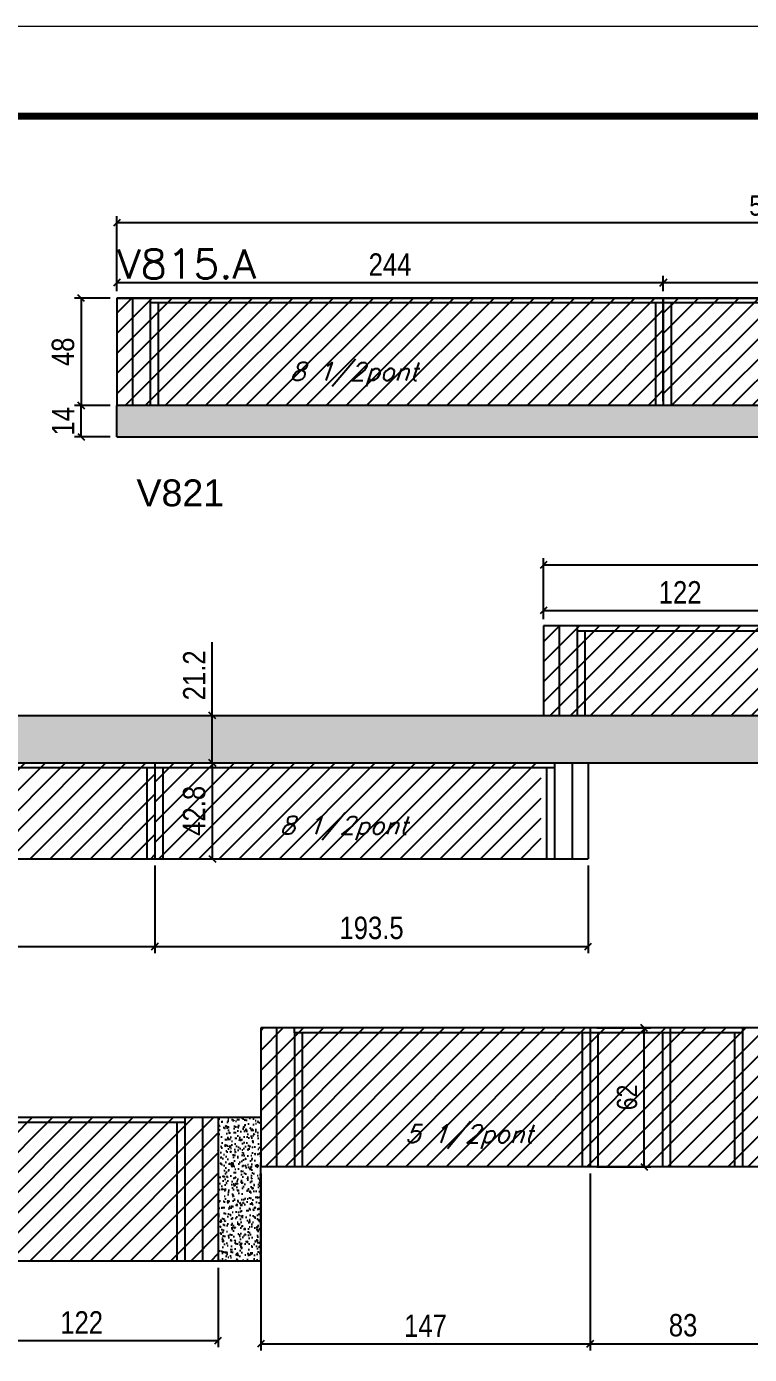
# Model space of a CAD drawing. Extents: x -20960 to -5926, y -2106 to 21915.
# Drawn here: x -10266 to -9943, y 15580 to 16173 of the extents above; entities that cross this region are included whole.
import ezdxf

# ---------------------------------------------------------------- set-up
doc = ezdxf.new("R2010")
doc.units = 0
doc.linetypes.add('DASHED', pattern=[0.75, 0.5, -0.25])
for name, color, linetype in [('5', 5, 'Continuous'), ('COTA', 241, 'Continuous'), ('Painéis', 200, 'Continuous'), ('Reaproveitamento', 251, 'Continuous'), ('SARR_2.2x7', 40, 'Continuous'), ('SARR_3.5x7', 81, 'Continuous'), ('texto', 7, 'Continuous')]:
    doc.layers.add(name, color=color, linetype=linetype)
for name, color, linetype, lineweight in [('Folhas', 255, 'Continuous', 9), ('SARRAFO DE PRESSAO', 251, 'DASHED', 9), ('Texto Seção', 7, 'Continuous', 15)]:
    doc.layers.add(name, color=color, linetype=linetype, lineweight=lineweight)
doc.styles.add('COTA TECNICA', font='techl___.ttf', dxfattribs={"height": 10})
doc.styles.add('COTA TECNICA-50', font='techl___.ttf', dxfattribs={"height": 9})
doc.styles.add('REGUA-120', font='ROMANS.shx', dxfattribs={"height": 15})
doc.styles.add('Romans', font='romans.shx')
doc.styles.get("Standard").update_dxf_attribs({"font": 'arial.ttf'})
doc.dimstyles.new('COTA PAINEL-50', dxfattribs={"dimtxt": 9, "dimasz": 3, "dimexe": 3, "dimexo": 3, "dimgap": 3, "dimtad": 1, "dimdec": 1, "dimzin": 12, "dimdsep": 46, "dimtxsty": 'COTA TECNICA-50', "dimblk1": 'OBLIQUE', "dimblk2": 'OBLIQUE', "dimsah": 1, "dimcen": 0.9, "dimclrd": 4, "dimclre": 4, "dimclrt": 240, "dimadec": 1, "dimazin": 3, "dimtfac": 1, "dimtdec": 1, "dimtmove": 0, "dimatfit": 3, "dimfxl": 1, "dimtolj": 1, "dimtzin": 12, "dimarcsym": 0})
doc.dimstyles.new('PAINEL', dxfattribs={"dimtxt": 10, "dimasz": 3, "dimexe": 3, "dimexo": 3, "dimgap": 3, "dimtad": 1, "dimdec": 1, "dimzin": 12, "dimdsep": 46, "dimtxsty": 'COTA TECNICA', "dimblk1": 'OBLIQUE', "dimblk2": 'OBLIQUE', "dimsah": 1, "dimcen": 0.9, "dimclrd": 4, "dimclre": 4, "dimclrt": 240, "dimadec": 1, "dimazin": 3, "dimtfac": 1, "dimtdec": 1, "dimtmove": 0, "dimatfit": 3, "dimfxl": 1, "dimtolj": 1, "dimtzin": 12, "dimarcsym": 0})

# ---------------------------------------------------------------- blocks, each defined once
blk = doc.blocks.new('9999999999')
at = {"layer": 'Folhas'}
blk.add_lwpolyline([(98138.98, 34190.21), (99623.98, 34190.21), (99623.98, 35240.21), (98138.98, 35240.21)], close=True, dxfattribs=at)
at = {"layer": 'Folhas', "color": 30, "const_width": 3}
blk.add_lwpolyline([(98213.98, 34230.21), (99583.98, 34230.21), (99583.98, 35200.21), (98213.98, 35200.21)], close=True, dxfattribs=at)
blk = doc.blocks.new('_Oblique')
at = {"color": 0, "linetype": 'ByBlock', "lineweight": -2}
blk.add_line((-0.5, -0.5), (0.5, 0.5), dxfattribs=at)
blk = doc.blocks.new('*D791')
at = {"layer": 'COTA', "color": 4, "linetype": 'ByBlock', "lineweight": -2, "transparency": 16777216}
for p, q in [((-10228.28, 16003.34), (-10244.15, 16003.34)), ((-10241.15, 15989.34), (-10241.15, 16003.34)), ((-10228.28, 15989.34), (-10244.15, 15989.34))]:
    blk.add_line(p, q, dxfattribs=at)
at = {"layer": 'Defpoints', "color": 0, "linetype": 'ByBlock', "transparency": 16777216}
for p in [(-10241.15, 16003.34), (-10225.28, 16003.34), (-10225.28, 15989.34)]:
    blk.add_point(p, dxfattribs=at)
at = {"layer": 'COTA', "color": 4, "linetype": 'ByBlock', "lineweight": -2, "transparency": 16777216, "xscale": 3, "yscale": 3, "zscale": 3}
for p, rotation in [((-10241.15, 16003.34), 90), ((-10241.15, 15989.34), 270)]:
    blk.add_blockref('_Oblique', p, dxfattribs=dict(at, rotation=rotation))
at = {"layer": 'COTA', "color": 240, "linetype": 'ByBlock', "transparency": 16777216, "insert": (-10249.23, 15996.34), "char_height": 10, "attachment_point": 5, "rotation": 90, "style": 'COTA TECNICA'}
blk.add_mtext('\\A1;14', dxfattribs=at)
blk = doc.blocks.new('*D824')
at = {"layer": 'COTA', "color": 4, "lineweight": -2, "ltscale": 25, "transparency": 16777216}
for p, q in [((-10228.28, 16051.34), (-10244.15, 16051.34)), ((-10241.15, 16051.34), (-10241.15, 16003.34)), ((-10228.28, 16003.34), (-10244.15, 16003.34))]:
    blk.add_line(p, q, dxfattribs=at)
at = {"layer": 'Defpoints', "color": 0, "ltscale": 25, "transparency": 16777216}
for p in [(-10225.28, 16051.34), (-10241.15, 16003.34), (-10225.28, 16003.34)]:
    blk.add_point(p, dxfattribs=at)
at = {"layer": 'COTA', "color": 4, "lineweight": -2, "ltscale": 25, "transparency": 16777216, "xscale": 3, "yscale": 3, "zscale": 3}
for p, rotation in [((-10241.15, 16051.34), 90), ((-10241.15, 16003.34), 270)]:
    blk.add_blockref('_Oblique', p, dxfattribs=dict(at, rotation=rotation))
at = {"layer": 'COTA', "color": 240, "ltscale": 25, "transparency": 16777216, "insert": (-10249.25, 16027.34), "char_height": 10, "attachment_point": 5, "rotation": 90, "style": 'COTA TECNICA'}
blk.add_mtext('\\A1;48', dxfattribs=at)
blk = doc.blocks.new('*D825')
at = {"layer": 'COTA', "color": 4, "lineweight": -2, "ltscale": 25, "transparency": 16777216}
for p, q in [((-10225.28, 16054.34), (-10225.28, 16061.21)), ((-10225.28, 16058.21), (-9981.28, 16058.21)), ((-9981.28, 16054.34), (-9981.28, 16061.21))]:
    blk.add_line(p, q, dxfattribs=at)
at = {"layer": 'Defpoints', "color": 0, "ltscale": 25, "transparency": 16777216}
for p in [(-9981.28, 16058.21), (-10225.28, 16051.34), (-9981.28, 16051.34)]:
    blk.add_point(p, dxfattribs=at)
at = {"layer": 'COTA', "color": 4, "lineweight": -2, "ltscale": 25, "transparency": 16777216, "xscale": 3, "yscale": 3, "zscale": 3, "rotation": 180}
blk.add_blockref('_Oblique', (-10225.28, 16058.21), dxfattribs=at)
at = {"layer": 'COTA', "color": 4, "lineweight": -2, "ltscale": 25, "transparency": 16777216, "xscale": 3, "yscale": 3, "zscale": 3}
blk.add_blockref('_Oblique', (-9981.28, 16058.21), dxfattribs=at)
at = {"layer": 'COTA', "color": 240, "ltscale": 25, "transparency": 16777216, "insert": (-10103.28, 16066.28), "char_height": 10, "attachment_point": 5, "style": 'COTA TECNICA'}
blk.add_mtext('\\A1;244', dxfattribs=at)
blk = doc.blocks.new('*D826')
at = {"layer": 'COTA', "color": 4, "lineweight": -2, "ltscale": 25, "transparency": 16777216}
for p, q in [((-9981.28, 16054.34), (-9981.28, 16061.21)), ((-9981.28, 16058.21), (-9859.28, 16058.21)), ((-9859.28, 16054.34), (-9859.28, 16061.21))]:
    blk.add_line(p, q, dxfattribs=at)
at = {"layer": 'Defpoints', "color": 0, "ltscale": 25, "transparency": 16777216}
for p in [(-9859.28, 16058.21), (-9981.28, 16051.34), (-9859.28, 16051.34)]:
    blk.add_point(p, dxfattribs=at)
at = {"layer": 'COTA', "color": 4, "lineweight": -2, "ltscale": 25, "transparency": 16777216, "xscale": 3, "yscale": 3, "zscale": 3, "rotation": 180}
blk.add_blockref('_Oblique', (-9981.28, 16058.21), dxfattribs=at)
at = {"layer": 'COTA', "color": 4, "lineweight": -2, "ltscale": 25, "transparency": 16777216, "xscale": 3, "yscale": 3, "zscale": 3}
blk.add_blockref('_Oblique', (-9859.28, 16058.21), dxfattribs=at)
at = {"layer": 'COTA', "color": 240, "ltscale": 25, "transparency": 16777216, "insert": (-9920.28, 16066.27), "char_height": 10, "attachment_point": 5, "style": 'COTA TECNICA'}
blk.add_mtext('\\A1;122', dxfattribs=at)
blk = doc.blocks.new('*D830')
at = {"layer": 'COTA', "color": 4, "lineweight": -2, "transparency": 16777216}
for p, q in [((-10225.28, 16054.34), (-10225.28, 16087.93)), ((-9643.28, 16054.34), (-9643.28, 16087.93)), ((-9643.28, 16084.93), (-10225.28, 16084.93))]:
    blk.add_line(p, q, dxfattribs=at)
at = {"layer": 'Defpoints', "color": 0, "transparency": 16777216}
for p in [(-10225.28, 16084.93), (-10225.28, 16051.34), (-9643.28, 16051.34)]:
    blk.add_point(p, dxfattribs=at)
at = {"layer": 'COTA', "color": 4, "lineweight": -2, "transparency": 16777216, "xscale": 3, "yscale": 3, "zscale": 3, "rotation": 180}
blk.add_blockref('_Oblique', (-10225.28, 16084.93), dxfattribs=at)
at = {"layer": 'COTA', "color": 4, "lineweight": -2, "transparency": 16777216, "xscale": 3, "yscale": 3, "zscale": 3}
blk.add_blockref('_Oblique', (-9643.28, 16084.93), dxfattribs=at)
at = {"layer": 'COTA', "color": 240, "transparency": 16777216, "insert": (-9934.28, 16092.55), "char_height": 9, "attachment_point": 5, "style": 'COTA TECNICA-50'}
blk.add_mtext('\\A1;582', dxfattribs=at)
blk = doc.blocks.new('*D766')
at = {"layer": 'COTA', "color": 4, "linetype": 'ByBlock', "lineweight": -2, "transparency": 16777216}
for p, q in [((-10301.95, 15618.53), (-10301.95, 15583.07)), ((-10179.95, 15618.53), (-10179.95, 15583.07)), ((-10301.95, 15586.07), (-10179.95, 15586.07))]:
    blk.add_line(p, q, dxfattribs=at)
at = {"layer": 'Defpoints', "color": 0, "linetype": 'ByBlock', "transparency": 16777216}
for p in [(-10301.95, 15621.53), (-10179.95, 15621.53), (-10179.95, 15586.07)]:
    blk.add_point(p, dxfattribs=at)
at = {"layer": 'COTA', "color": 4, "linetype": 'ByBlock', "lineweight": -2, "transparency": 16777216, "xscale": 3, "yscale": 3, "zscale": 3, "rotation": 180}
blk.add_blockref('_Oblique', (-10301.95, 15586.07), dxfattribs=at)
at = {"layer": 'COTA', "color": 4, "linetype": 'ByBlock', "lineweight": -2, "transparency": 16777216, "xscale": 3, "yscale": 3, "zscale": 3}
blk.add_blockref('_Oblique', (-10179.95, 15586.07), dxfattribs=at)
at = {"layer": 'COTA', "color": 240, "linetype": 'ByBlock', "transparency": 16777216, "insert": (-10240.95, 15594.12), "char_height": 10, "attachment_point": 5, "style": 'COTA TECNICA'}
blk.add_mtext('\\A1;122', dxfattribs=at)
blk = doc.blocks.new('*D767')
at = {"layer": 'COTA', "color": 4, "linetype": 'ByBlock', "lineweight": -2, "transparency": 16777216}
for p, q in [((-10160.95, 15660.53), (-10160.95, 15581.57)), ((-10013.95, 15660.53), (-10013.95, 15581.57)), ((-10160.95, 15584.57), (-10013.95, 15584.57))]:
    blk.add_line(p, q, dxfattribs=at)
at = {"layer": 'Defpoints', "color": 0, "linetype": 'ByBlock', "transparency": 16777216}
for p in [(-10160.95, 15663.53), (-10013.95, 15663.53), (-10013.95, 15584.57)]:
    blk.add_point(p, dxfattribs=at)
at = {"layer": 'COTA', "color": 4, "linetype": 'ByBlock', "lineweight": -2, "transparency": 16777216, "xscale": 3, "yscale": 3, "zscale": 3, "rotation": 180}
blk.add_blockref('_Oblique', (-10160.95, 15584.57), dxfattribs=at)
at = {"layer": 'COTA', "color": 4, "linetype": 'ByBlock', "lineweight": -2, "transparency": 16777216, "xscale": 3, "yscale": 3, "zscale": 3}
blk.add_blockref('_Oblique', (-10013.95, 15584.57), dxfattribs=at)
at = {"layer": 'COTA', "color": 240, "linetype": 'ByBlock', "transparency": 16777216, "insert": (-10087.45, 15592.64), "char_height": 10, "attachment_point": 5, "style": 'COTA TECNICA'}
blk.add_mtext('\\A1;147', dxfattribs=at)
blk = doc.blocks.new('*D768')
at = {"layer": 'COTA', "color": 4, "linetype": 'ByBlock', "lineweight": -2, "transparency": 16777216}
for p, q in [((-10013.95, 15660.53), (-10013.95, 15581.57)), ((-9930.95, 15660.53), (-9930.95, 15581.57)), ((-10013.95, 15584.57), (-9930.95, 15584.57))]:
    blk.add_line(p, q, dxfattribs=at)
at = {"layer": 'Defpoints', "color": 0, "linetype": 'ByBlock', "transparency": 16777216}
for p in [(-10013.95, 15663.53), (-9930.95, 15663.53), (-9930.95, 15584.57)]:
    blk.add_point(p, dxfattribs=at)
at = {"layer": 'COTA', "color": 4, "linetype": 'ByBlock', "lineweight": -2, "transparency": 16777216, "xscale": 3, "yscale": 3, "zscale": 3, "rotation": 180}
blk.add_blockref('_Oblique', (-10013.95, 15584.57), dxfattribs=at)
at = {"layer": 'COTA', "color": 4, "linetype": 'ByBlock', "lineweight": -2, "transparency": 16777216, "xscale": 3, "yscale": 3, "zscale": 3}
blk.add_blockref('_Oblique', (-9930.95, 15584.57), dxfattribs=at)
at = {"layer": 'COTA', "color": 240, "linetype": 'ByBlock', "transparency": 16777216, "insert": (-9972.45, 15592.81), "char_height": 10, "attachment_point": 5, "style": 'COTA TECNICA'}
blk.add_mtext('\\A1;83', dxfattribs=at)
blk = doc.blocks.new('*D779')
at = {"layer": 'COTA', "color": 4, "linetype": 'ByBlock', "lineweight": -2, "transparency": 16777216}
for p, q in [((-10432.78, 15798.06), (-10432.78, 15758.91)), ((-10208.28, 15798.06), (-10208.28, 15758.91)), ((-10432.78, 15761.91), (-10208.28, 15761.91))]:
    blk.add_line(p, q, dxfattribs=at)
at = {"layer": 'Defpoints', "color": 0, "linetype": 'ByBlock', "transparency": 16777216}
for p in [(-10432.78, 15801.06), (-10208.28, 15801.06), (-10208.28, 15761.91)]:
    blk.add_point(p, dxfattribs=at)
at = {"layer": 'COTA', "color": 4, "linetype": 'ByBlock', "lineweight": -2, "transparency": 16777216, "xscale": 3, "yscale": 3, "zscale": 3, "rotation": 180}
blk.add_blockref('_Oblique', (-10432.78, 15761.91), dxfattribs=at)
at = {"layer": 'COTA', "color": 4, "linetype": 'ByBlock', "lineweight": -2, "transparency": 16777216, "xscale": 3, "yscale": 3, "zscale": 3}
blk.add_blockref('_Oblique', (-10208.28, 15761.91), dxfattribs=at)
at = {"layer": 'COTA', "color": 240, "linetype": 'ByBlock', "transparency": 16777216, "insert": (-10320.53, 15770.01), "char_height": 10, "attachment_point": 5, "style": 'COTA TECNICA'}
blk.add_mtext('\\A1;224.5', dxfattribs=at)
blk = doc.blocks.new('*D780')
at = {"layer": 'COTA', "color": 4, "lineweight": -2, "transparency": 16777216}
for p, q in [((-10192.78, 15843.86), (-10179.61, 15843.86)), ((-10182.61, 15843.86), (-10182.61, 15801.06)), ((-10192.78, 15801.06), (-10179.61, 15801.06))]:
    blk.add_line(p, q, dxfattribs=at)
at = {"layer": 'Defpoints', "color": 0, "transparency": 16777216}
for p in [(-10195.78, 15843.86), (-10195.78, 15801.06), (-10182.61, 15801.06)]:
    blk.add_point(p, dxfattribs=at)
at = {"layer": 'COTA', "color": 4, "lineweight": -2, "transparency": 16777216, "xscale": 3, "yscale": 3, "zscale": 3}
for p, rotation in [((-10182.61, 15843.86), 90), ((-10182.61, 15801.06), 270)]:
    blk.add_blockref('_Oblique', p, dxfattribs=dict(at, rotation=rotation))
at = {"layer": 'COTA', "color": 240, "transparency": 16777216, "insert": (-10190.71, 15822.46), "char_height": 10, "attachment_point": 5, "rotation": 90, "style": 'COTA TECNICA'}
blk.add_mtext('\\A1;42.8', dxfattribs=at)
blk = doc.blocks.new('*D834')
at = {"layer": 'COTA', "color": 4, "lineweight": -2, "ltscale": 25, "transparency": 16777216}
for p, q in [((-10034.78, 15908.06), (-10034.78, 15935.18)), ((-9765.78, 15932.18), (-10034.78, 15932.18)), ((-9765.78, 15908.06), (-9765.78, 15935.18))]:
    blk.add_line(p, q, dxfattribs=at)
at = {"layer": 'Defpoints', "color": 0, "ltscale": 25, "transparency": 16777216}
for p in [(-10034.78, 15932.18), (-10034.78, 15905.06), (-9765.78, 15905.06)]:
    blk.add_point(p, dxfattribs=at)
at = {"layer": 'COTA', "color": 4, "lineweight": -2, "ltscale": 25, "transparency": 16777216, "xscale": 3, "yscale": 3, "zscale": 3, "rotation": 180}
blk.add_blockref('_Oblique', (-10034.78, 15932.18), dxfattribs=at)
at = {"layer": 'COTA', "color": 4, "lineweight": -2, "ltscale": 25, "transparency": 16777216, "xscale": 3, "yscale": 3, "zscale": 3}
blk.add_blockref('_Oblique', (-9765.78, 15932.18), dxfattribs=at)
at = {"layer": 'COTA', "color": 240, "ltscale": 25, "transparency": 16777216, "insert": (-9900.28, 15940.31), "char_height": 10, "attachment_point": 5, "style": 'COTA TECNICA'}
blk.add_mtext('\\A1;269', dxfattribs=at)
blk = doc.blocks.new('*D835')
at = {"layer": 'COTA', "color": 4, "lineweight": -2, "ltscale": 25, "transparency": 16777216}
for p, q in [((-10034.78, 15908.06), (-10034.78, 15914.93)), ((-9912.78, 15908.06), (-9912.78, 15914.93)), ((-10034.78, 15911.93), (-9912.78, 15911.93))]:
    blk.add_line(p, q, dxfattribs=at)
at = {"layer": 'Defpoints', "color": 0, "ltscale": 25, "transparency": 16777216}
for p in [(-9912.78, 15911.93), (-10034.78, 15905.06), (-9912.78, 15905.06)]:
    blk.add_point(p, dxfattribs=at)
at = {"layer": 'COTA', "color": 4, "lineweight": -2, "ltscale": 25, "transparency": 16777216, "xscale": 3, "yscale": 3, "zscale": 3, "rotation": 180}
blk.add_blockref('_Oblique', (-10034.78, 15911.93), dxfattribs=at)
at = {"layer": 'COTA', "color": 4, "lineweight": -2, "ltscale": 25, "transparency": 16777216, "xscale": 3, "yscale": 3, "zscale": 3}
blk.add_blockref('_Oblique', (-9912.78, 15911.93), dxfattribs=at)
at = {"layer": 'COTA', "color": 240, "ltscale": 25, "transparency": 16777216, "insert": (-9973.78, 15919.99), "char_height": 10, "attachment_point": 5, "style": 'COTA TECNICA'}
blk.add_mtext('\\A1;122', dxfattribs=at)
blk = doc.blocks.new('*D837')
at = {"layer": 'COTA', "color": 4, "lineweight": -2, "ltscale": 25, "transparency": 16777216}
for p, q in [((-10208.28, 15798.06), (-10208.28, 15758.91)), ((-10014.78, 15798.06), (-10014.78, 15758.91)), ((-10208.28, 15761.91), (-10014.78, 15761.91))]:
    blk.add_line(p, q, dxfattribs=at)
at = {"layer": 'Defpoints', "color": 0, "ltscale": 25, "transparency": 16777216}
for p in [(-10208.28, 15801.06), (-10014.78, 15801.06), (-10014.78, 15761.91)]:
    blk.add_point(p, dxfattribs=at)
at = {"layer": 'COTA', "color": 4, "lineweight": -2, "ltscale": 25, "transparency": 16777216, "xscale": 3, "yscale": 3, "zscale": 3, "rotation": 180}
blk.add_blockref('_Oblique', (-10208.28, 15761.91), dxfattribs=at)
at = {"layer": 'COTA', "color": 4, "lineweight": -2, "ltscale": 25, "transparency": 16777216, "xscale": 3, "yscale": 3, "zscale": 3}
blk.add_blockref('_Oblique', (-10014.78, 15761.91), dxfattribs=at)
at = {"layer": 'COTA', "color": 240, "ltscale": 25, "transparency": 16777216, "insert": (-10111.53, 15770.15), "char_height": 10, "attachment_point": 5, "style": 'COTA TECNICA'}
blk.add_mtext('\\A1;193.5', dxfattribs=at)
blk = doc.blocks.new('*D838')
at = {"layer": 'COTA', "color": 4, "lineweight": -2, "ltscale": 25, "transparency": 16777216}
for p, q in [((-10182.61, 15865.06), (-10182.61, 15897.78)), ((-10182.61, 15843.86), (-10182.61, 15865.06))]:
    blk.add_line(p, q, dxfattribs=at)
at = {"layer": 'Defpoints', "color": 0, "ltscale": 25, "transparency": 16777216}
for p in [(-10182.61, 15865.06), (-10182.61, 15865.06), (-10182.61, 15843.86)]:
    blk.add_point(p, dxfattribs=at)
at = {"layer": 'COTA', "color": 4, "lineweight": -2, "ltscale": 25, "transparency": 16777216, "xscale": 3, "yscale": 3, "zscale": 3}
for p, rotation in [((-10182.61, 15865.06), 90), ((-10182.61, 15843.86), 270)]:
    blk.add_blockref('_Oblique', p, dxfattribs=dict(at, rotation=rotation))
at = {"layer": 'COTA', "color": 240, "ltscale": 25, "transparency": 16777216, "insert": (-10190.67, 15882.92), "char_height": 10, "attachment_point": 5, "rotation": 90, "style": 'COTA TECNICA'}
blk.add_mtext('\\A1;21.2', dxfattribs=at)
blk = doc.blocks.new('*D841')
at = {"layer": 'COTA', "color": 4, "lineweight": -2, "transparency": 16777216}
for p, q in [((-10010.95, 15725.53), (-9986.85, 15725.53)), ((-9989.85, 15663.53), (-9989.85, 15725.53)), ((-10010.95, 15663.53), (-9986.85, 15663.53))]:
    blk.add_line(p, q, dxfattribs=at)
at = {"layer": 'Defpoints', "color": 0, "transparency": 16777216}
for p in [(-10013.95, 15725.53), (-9989.85, 15725.53), (-10013.95, 15663.53)]:
    blk.add_point(p, dxfattribs=at)
at = {"layer": 'COTA', "color": 4, "lineweight": -2, "transparency": 16777216, "xscale": 3, "yscale": 3, "zscale": 3}
for p, rotation in [((-9989.85, 15725.53), 90), ((-9989.85, 15663.53), 270)]:
    blk.add_blockref('_Oblique', p, dxfattribs=dict(at, rotation=rotation))
at = {"layer": 'COTA', "color": 240, "transparency": 16777216, "insert": (-9997.44, 15694.53), "char_height": 9, "attachment_point": 5, "rotation": 90, "style": 'COTA TECNICA-50'}
blk.add_mtext('\\A1;62', dxfattribs=at)

msp = doc.modelspace()

# ---------------------------------------------------------------- hatches: boundary and pattern name
at = {"layer": 'COTA', "ltscale": 25}
h = msp.add_hatch(dxfattribs=at)
h.set_pattern_fill('AR-CONC', color=256, scale=0.03)
h.set_pattern_definition([(50, (-156714.74, -7704.1394), (5.46554007, -0.47817257), [0.5715, -6.2865]), (355, (-156714.74, -7704.1394), (-1.05730264, 5.73170536), [0.4572, -5.02921753]), (100.4514447, (-156714.2847, -7704.1793), (4.40823741, 5.25353256), [0.48570026, -5.34270734]), (46.1842, (-156714.74, -7702.6154), (8.13237123, -1.26126984), [0.85725, -9.42975]), (96.6355576, (-156714.0625, -7702.7205), (7.12212402, 7.42278374), [0.7285507, -8.01406824]), (351.184151, (-156714.74, -7702.6154), (7.122124, 7.42278374), [0.685799, -7.54379196]), (21, (-156713.978, -7702.9964), (4.54843174, -3.06795595), [0.5715, -6.2865]), (326, (-156713.978, -7702.9964), (1.85406085, 5.52563898), [0.4572, -5.0292]), (71.451445, (-156713.599, -7703.252), (6.40249258, 2.45768307), [0.48570026, -5.34269813]), (37.5, (-156714.7402, -7704.1394), (0.092658098, 2.536651166), [0, -4.96824, 0, -5.1054, 0, -5.04825]), (7.5, (-156714.7402, -7704.1394), (2.004589875, 3.005417245), [0, -2.91084, 0, -4.85394, 0, -1.92405]), (327.5, (-156716.4394, -7704.1394), (4.067717855, -0.17186232), [0, -1.905, 0, -5.9436, 0, -7.8867]), (317.5, (-156717.2014, -7704.1394), (4.44387544, 0.76279473), [0, -2.4765, 0, -3.94716, 0, -5.6007])])
h.paths.add_polyline_path([(-9686.28, 15982.14), (-9463.28, 15982.14), (-9219.28, 15982.14), (-9219.28, 16003.34), (-9643.28, 16003.34), (-10225.28, 16003.34), (-10225.28, 15989.34), (-9730.28, 15989.34), (-9730.28, 15939.34), (-9686.28, 15939.34)])
h = msp.add_hatch(dxfattribs=at)
h.set_pattern_fill('AR-CONC', color=256, scale=0.03)
h.set_pattern_definition([(50, (-147740.269, -7948.827), (5.46554007, -0.47817257), [0.5715, -6.2865]), (355, (-147740.269, -7948.827), (-1.05730264, 5.73170536), [0.4572, -5.02921753]), (100.4514447, (-147739.8136, -7948.867), (4.40823741, 5.25353256), [0.48570026, -5.34270734]), (46.1842, (-147740.269, -7947.303), (8.13237123, -1.26126984), [0.85725, -9.42975]), (96.6355576, (-147739.591, -7947.408), (7.122124, 7.42278374), [0.7285507, -8.01406824]), (351.184151, (-147740.269, -7947.303), (7.122124, 7.42278374), [0.685799, -7.54379196]), (21, (-147739.507, -7947.684), (4.54843174, -3.06795595), [0.5715, -6.2865]), (326, (-147739.507, -7947.684), (1.85406085, 5.52563898), [0.4572, -5.0292]), (71.451445, (-147739.128, -7947.94), (6.40249258, 2.45768307), [0.48570026, -5.34269813]), (37.5, (-147740.269, -7948.8272), (0.092658098, 2.536651166), [0, -4.96824, 0, -5.1054, 0, -5.04825]), (7.5, (-147740.269, -7948.8272), (2.004589875, 3.005417245), [0, -2.91084, 0, -4.85394, 0, -1.92405]), (327.5, (-147741.9683, -7948.8272), (4.067717855, -0.17186232), [0, -1.905, 0, -5.9436, 0, -7.8867]), (317.5, (-147742.7303, -7948.8272), (4.44387544, 0.76279473), [0, -2.4765, 0, -3.94716, 0, -5.6007])])
h.paths.add_polyline_path([(-10432.78, 15865.06), (-10432.78, 15843.86), (-9262.78, 15843.86), (-9262.78, 15865.06)])
at = {"layer": 'COTA', "linetype": 'ByBlock'}
h = msp.add_hatch(dxfattribs=at)
h.set_pattern_fill('AR-CONC', color=256, scale=0.03)
h.set_pattern_definition([(50, (-147709.4264, -14827.927), (5.46554007, -0.47817257), [0.5715, -6.2865]), (355, (-147709.4264, -14827.927), (-1.05730264, 5.73170536), [0.4572, -5.02921753]), (100.4514447, (-147708.971, -14827.967), (4.40823741, 5.25353256), [0.48570026, -5.34270734]), (46.1842, (-147709.4264, -14826.403), (8.13237123, -1.26126984), [0.85725, -9.42975]), (96.6355576, (-147708.749, -14826.508), (7.122124, 7.42278374), [0.7285507, -8.01406824]), (351.184151, (-147709.426, -14826.403), (7.122124, 7.42278374), [0.685799, -7.54379196]), (21, (-147708.6644, -14826.784), (4.54843174, -3.06795595), [0.5715, -6.2865]), (326, (-147708.6644, -14826.784), (1.85406085, 5.52563898), [0.4572, -5.0292]), (71.451445, (-147708.2854, -14827.0397), (6.40249258, 2.45768307), [0.48570026, -5.34269813]), (37.5, (-147709.4264, -14827.927), (0.092658098, 2.536651166), [0, -4.96824, 0, -5.1054, 0, -5.04825]), (7.5, (-147709.4264, -14827.927), (2.004589875, 3.005417245), [0, -2.91084, 0, -4.85394, 0, -1.92405]), (327.5, (-147711.1257, -14827.927), (4.067717855, -0.17186232), [0, -1.905, 0, -5.9436, 0, -7.8867]), (317.5, (-147711.8877, -14827.927), (4.44387544, 0.76279473), [0, -2.4765, 0, -3.94716, 0, -5.6007])])
h.paths.add_polyline_path([(-10179.95, 15621.53), (-10160.95, 15621.53), (-10160.95, 15685.53), (-10179.95, 15685.53)])
at = {"layer": 'Reaproveitamento', "linetype": 'ByBlock'}
h = msp.add_hatch(dxfattribs=at)
h.set_pattern_fill('ANSI31', color=256, scale=2)
h.set_pattern_definition([(45, (-153275.0364, -15955.359), (-4.49012806, 4.49012806), [])])
h.paths.add_polyline_path([(-10225.28, 16051.34), (-10225.28, 16003.34), (-9981.28, 16003.34), (-9981.28, 16051.34)])
h.paths.add_polyline_path([(-10106.87, 16005.38), (-10039.25, 16005.38)], flags=16)
h = msp.add_hatch(dxfattribs=at)
h.set_pattern_fill('ANSI31', color=256, scale=2)
h.set_pattern_definition([(45, (-153031.0364, -15955.359), (-4.49012806, 4.49012806), [])])
h.paths.add_polyline_path([(-9981.28, 16051.34), (-9981.28, 16003.34), (-9643.28, 16003.34), (-9643.28, 16051.34)])
h.paths.add_polyline_path([(-9862.87, 16005.38), (-9795.25, 16005.38)], flags=16)
h = msp.add_hatch(dxfattribs=at)
h.set_pattern_fill('ANSI31', color=256, scale=2)
h.set_pattern_definition([(45, (-152502.465, -12538.4326), (-4.49012806, 4.49012806), [])])
h.paths.add_polyline_path([(-10034.78, 15905.06), (-10034.78, 15865.06), (-9912.78, 15865.06), (-9912.78, 15905.06)])
h = msp.add_hatch(dxfattribs=at)
h.set_pattern_fill('ANSI31', color=256, scale=2)
h.set_pattern_definition([(45, (-152558.5927, -15991.4767), (-4.49012806, 4.49012806), [])])
h.paths.add_polyline_path([(-10208.28, 15801.06), (-10208.28, 15843.86), (-10432.78, 15843.86), (-10432.78, 15801.06)])
h.paths.add_polyline_path([(-10342.27, 15814.47), (-10274.65, 15814.47), (-10269.15, 15830.44), (-10336.77, 15830.44)], flags=24)
h = msp.add_hatch(dxfattribs=at)
h.set_pattern_fill('ANSI31', color=256, scale=2)
h.set_pattern_definition([(45, (-152523.465, -12538.4326), (-4.49012806, 4.49012806), [])])
h.paths.add_polyline_path([(-10208.28, 15843.86), (-10208.28, 15801.06), (-10035.78, 15801.06), (-10035.78, 15843.86)])
h = msp.add_hatch(dxfattribs=at)
h.set_pattern_fill('ANSI31', color=256, scale=2)
h.set_pattern_definition([(45, (-152403.062, -15970.6736), (-4.49012806, 4.49012806), [])])
h.paths.add_polyline_path([(-9930.95, 15725.53), (-10160.95, 15725.53), (-10160.95, 15663.53), (-9930.95, 15663.53)])
h = msp.add_hatch(dxfattribs=at)
h.set_pattern_fill('ANSI31', color=256, scale=2)
h.set_pattern_definition([(45, (-152544.062, -16012.6736), (-4.49012806, 4.49012806), [])])
h.paths.add_polyline_path([(-10179.95, 15685.53), (-10301.95, 15685.53), (-10301.95, 15621.53), (-10179.95, 15621.53)])

# ---------------------------------------------------------------- linework, layer by layer
at = {"layer": 'COTA', "linetype": 'ByBlock'}
for p, q in [((-10225.28, 16051.34), (-9643.28, 16051.34)), ((-10225.28, 15989.34), (-10225.28, 16003.34)), ((-10225.28, 15989.34), (-9730.28, 15989.34)), ((-10160.95, 15685.53), (-10179.95, 15685.53)), ((-10160.95, 15621.53), (-10160.95, 15663.53)), ((-10160.95, 15621.53), (-10179.95, 15621.53))]:
    msp.add_line(p, q, dxfattribs=at)
at = {"layer": 'COTA', "ltscale": 25}
for p, q in [((-10432.78, 15865.06), (-10034.78, 15865.06)), ((-10014.78, 15843.86), (-9784.78, 15843.86))]:
    msp.add_line(p, q, dxfattribs=at)
at = {"layer": 'Painéis', "linetype": 'ByBlock'}
for p, q in [((-9643.28, 16051.34), (-10225.28, 16051.34)), ((-9981.28, 16005.34), (-9981.28, 16051.34)), ((-9765.78, 15905.06), (-10034.78, 15905.06)), ((-10034.78, 15905.06), (-10034.78, 15865.06)), ((-10034.78, 15865.06), (-9765.78, 15865.06)), ((-10432.78, 15843.86), (-10014.78, 15843.86)), ((-10208.28, 15843.86), (-10208.28, 15801.06)), ((-10014.78, 15843.86), (-10014.78, 15801.06)), ((-10432.78, 15801.06), (-10208.28, 15801.06)), ((-10208.28, 15801.06), (-10014.78, 15801.06)), ((-9930.95, 15725.53), (-10160.95, 15725.53)), ((-10160.95, 15725.53), (-10160.95, 15663.53)), ((-10013.95, 15725.53), (-10013.95, 15663.53)), ((-10179.95, 15685.53), (-10410.95, 15685.53)), ((-10179.95, 15685.53), (-10179.95, 15621.53)), ((-9930.95, 15663.53), (-10160.95, 15663.53)), ((-10179.95, 15621.53), (-10410.95, 15621.53))]:
    msp.add_line(p, q, dxfattribs=at)
at = {"layer": 'Painéis'}
for p, q in [((-10225.28, 16051.34), (-10225.28, 16003.34)), ((-9981.28, 16051.34), (-9981.28, 16003.34)), ((-9643.28, 16003.34), (-10225.28, 16003.34))]:
    msp.add_line(p, q, dxfattribs=at)
at = {"layer": 'SARR_2.2x7', "linetype": 'Continuous'}
for p, q in [((-10218.3, 16051.34), (-10218.3, 16003.34)), ((-9658.28, 16049.14), (-10210.3, 16049.14)), ((-10027.8, 15905.06), (-10027.8, 15865.06)), ((-10019.8, 15902.86), (-9780.78, 15902.86)), ((-10021.78, 15801.06), (-10021.78, 15843.86)), ((-10029.78, 15841.66), (-10432.78, 15841.66)), ((-10153.95, 15725.53), (-10153.95, 15663.53)), ((-10145.95, 15723.33), (-10145.95, 15725.53)), ((-9945.95, 15723.33), (-10145.95, 15723.33)), ((-10194.95, 15683.33), (-10410.95, 15683.33)), ((-10186.95, 15685.53), (-10186.95, 15621.53))]:
    msp.add_line(p, q, dxfattribs=at)
at = {"layer": 'SARR_3.5x7'}
for p, q in [((-10210.3, 16051.34), (-10210.3, 16003.34)), ((-10206.8, 16049.14), (-10206.8, 16003.34)), ((-9984.78, 16049.14), (-9984.78, 16003.34)), ((-9977.78, 16049.14), (-9977.78, 16003.34)), ((-10019.8, 15905.06), (-10019.8, 15865.06)), ((-10016.3, 15902.86), (-10016.3, 15865.06)), ((-10208.28, 15843.86), (-10208.28, 15801.06)), ((-10029.78, 15801.06), (-10029.78, 15843.86)), ((-10211.78, 15841.66), (-10211.78, 15801.06)), ((-10204.78, 15841.66), (-10204.78, 15801.06)), ((-10033.28, 15801.06), (-10033.28, 15841.66)), ((-9978.2, 15725.53), (-9978.2, 15663.53)), ((-9945.95, 15725.53), (-9945.95, 15663.53)), ((-10145.95, 15723.33), (-10145.95, 15663.53)), ((-10142.45, 15723.33), (-10142.45, 15663.53)), ((-10017.45, 15723.33), (-10017.45, 15663.53)), ((-10010.45, 15723.33), (-10010.45, 15663.53)), ((-9981.7, 15723.33), (-9981.7, 15663.53)), ((-9949.45, 15723.33), (-9949.45, 15663.53)), ((-10198.45, 15683.33), (-10198.45, 15621.53)), ((-10194.95, 15685.53), (-10194.95, 15621.53))]:
    msp.add_line(p, q, dxfattribs=at)

# ---------------------------------------------------------------- block references
at = {"layer": 'SARRAFO DE PRESSAO', "color": 6, "linetype": 'ByBlock'}
msp.add_blockref('9999999999', (-108747.48, -19067.69), dxfattribs=at)

# ---------------------------------------------------------------- texts
at = {"layer": '5', "linetype": 'Continuous'}
msp.add_text('V821', height=12, rotation=0.00004, dxfattribs=at).set_placement((-10216.48, 15958.38))
at = {"layer": 'texto', "color": 2, "char_height": 8, "attachment_point": 5, "style": 'Romans'}
for s, insert in [('{\\Q19;\\C256;8 1/2pont}', (-10119.41, 16017.23)), ('{\\Q19;\\C256;8 1/2pont}', (-10123.95, 15814.66)), ('{\\Q19;\\C256;5 1/2pont}', (-10068.02, 15676.98))]:
    msp.add_mtext(s, dxfattribs=dict(at, insert=insert))
at = {"layer": 'Texto Seção', "style": 'REGUA-120', "width": 1.05}
msp.add_text('V815.A', height=13, dxfattribs=at).set_placement((-10225.11, 16060.04))

# ---------------------------------------------------------------- dimensions: what is measured, and where the dimension line sits
at = {"layer": 'COTA'}
dim = msp.add_linear_dim(base=(-10225.28, 16084.93), p1=(-9643.28, 16051.34), p2=(-10225.28, 16051.34), dimstyle='COTA PAINEL-50', dxfattribs=at)
dim.commit()
dim.dimension.update_dxf_attribs({"geometry": '*D830', "text_midpoint": (-9934.28, 16092.55)})
at = {"layer": 'COTA', "ltscale": 25}
for base, p1, p2, picture, middle in [((-9981.28, 16058.21), (-10225.28, 16051.34), (-9981.28, 16051.34), '*D825', (-10103.28, 16066.28)), ((-10034.78, 15932.18), (-9765.78, 15905.06), (-10034.78, 15905.06), '*D834', (-9900.28, 15940.31)), ((-9912.78, 15911.93), (-10034.78, 15905.06), (-9912.78, 15905.06), '*D835', (-9973.78, 15919.99)), ((-10014.78, 15761.91), (-10208.28, 15801.06), (-10014.78, 15801.06), '*D837', (-10111.53, 15770.15))]:
    dim = msp.add_linear_dim(base=base, p1=p1, p2=p2, dimstyle='PAINEL', dxfattribs=at)
    dim.commit()
    dim.dimension.update_dxf_attribs({"geometry": picture, "text_midpoint": middle})
dim = msp.add_linear_dim(base=(-9859.28, 16058.21), p1=(-9981.28, 16051.34), p2=(-9859.28, 16051.34), dimstyle='PAINEL', override={"dimtmove": 1}, dxfattribs=at)
dim.commit()
dim.dimension.update_dxf_attribs({"geometry": '*D826', "text_midpoint": (-9920.28, 16066.27)})
for base, p1, p2, picture, middle in [((-10241.15, 16003.34), (-10225.28, 16051.34), (-10225.28, 16003.34), '*D824', (-10249.25, 16027.34)), ((-10182.61, 15865.06), (-10182.61, 15843.86), (-10182.61, 15865.06), '*D838', (-10190.67, 15882.92))]:
    dim = msp.add_linear_dim(base=base, p1=p1, p2=p2, angle=90, dimstyle='PAINEL', dxfattribs=at)
    dim.commit()
    dim.dimension.update_dxf_attribs({"geometry": picture, "text_midpoint": middle})
at = {"layer": 'COTA', "linetype": 'ByBlock'}
dim = msp.add_linear_dim(base=(-10241.15, 16003.34), p1=(-10225.28, 15989.34), p2=(-10225.28, 16003.34), angle=90, dimstyle='PAINEL', dxfattribs=at)
dim.commit()
dim.dimension.update_dxf_attribs({"geometry": '*D791', "text_midpoint": (-10241.15, 15996.34), "dimtype": 160})
at = {"layer": 'COTA'}
for base, p1, p2, dimstyle, picture, middle in [((-10182.61, 15801.06), (-10195.78, 15843.86), (-10195.78, 15801.06), 'PAINEL', '*D780', (-10190.71, 15822.46)), ((-9989.85, 15725.53), (-10013.95, 15663.53), (-10013.95, 15725.53), 'COTA PAINEL-50', '*D841', (-9997.44, 15694.53))]:
    dim = msp.add_linear_dim(base=base, p1=p1, p2=p2, angle=90, dimstyle=dimstyle, dxfattribs=at)
    dim.commit()
    dim.dimension.update_dxf_attribs({"geometry": picture, "text_midpoint": middle})
at = {"layer": 'COTA', "linetype": 'ByBlock'}
dim = msp.add_linear_dim(base=(-10208.28, 15761.91), p1=(-10432.78, 15801.06), p2=(-10208.28, 15801.06), dimstyle='PAINEL', dxfattribs=at)
dim.commit()
dim.dimension.update_dxf_attribs({"geometry": '*D779', "text_midpoint": (-10320.53, 15770.01)})
for base, p1, p2, picture, middle in [((-10013.95, 15584.57), (-10160.95, 15663.53), (-10013.95, 15663.53), '*D767', (-10087.45, 15592.64)), ((-9930.95, 15584.57), (-10013.95, 15663.53), (-9930.95, 15663.53), '*D768', (-9972.45, 15592.81)), ((-10179.95, 15586.07), (-10301.95, 15621.53), (-10179.95, 15621.53), '*D766', (-10240.95, 15594.12))]:
    dim = msp.add_linear_dim(base=base, p1=p1, p2=p2, dimstyle='PAINEL', override={"dimtmove": 1}, dxfattribs=at)
    dim.commit()
    dim.dimension.update_dxf_attribs({"geometry": picture, "text_midpoint": middle})

doc.saveas('drawing.dxf')
